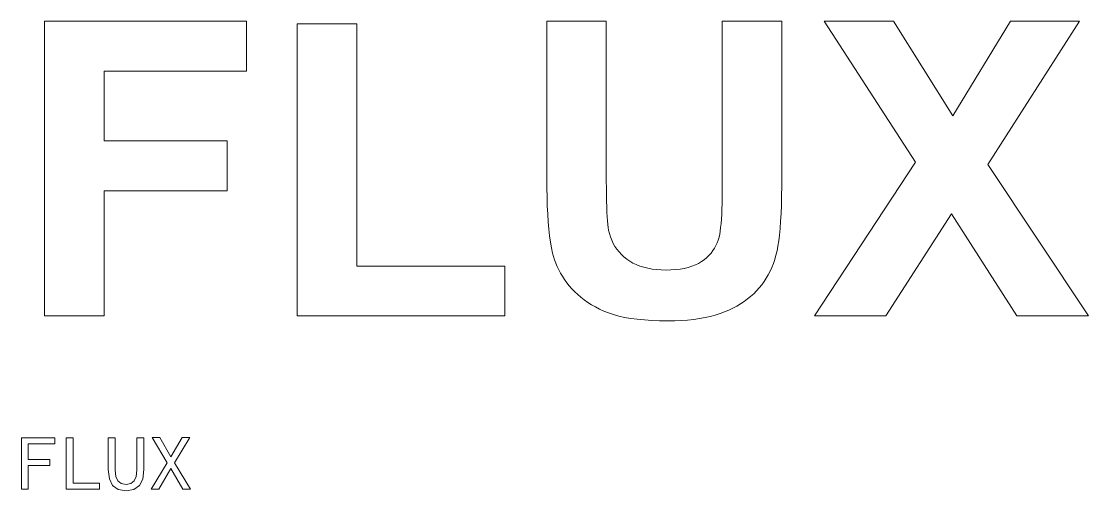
# Model space of a CAD drawing. Extents: x 390.5 to 462.9, y 662.8 to 694.7.
import ezdxf

# ---------------------------------------------------------------- set-up
doc = ezdxf.new("R2010")
doc.units = 0

msp = doc.modelspace()

# ---------------------------------------------------------------- linework, layer by layer
at = {"color": 7, "lineweight": 13}
for points in [[(392.060028, 674.706665), (392.060028, 694.706665), (405.770813, 694.706665), (405.770813, 691.323303), (396.098236, 691.323303), (396.098236, 686.589355), (404.447479, 686.589355), (404.447479, 683.205994), (396.098236, 683.205994), (396.098236, 674.706665)], [(409.20874, 674.706665), (409.20874, 694.542969), (413.246918, 694.542969), (413.246918, 678.076355), (423.287842, 678.076355), (423.287842, 674.706665)], [(426.13916, 694.706665), (430.177368, 694.706665), (430.177368, 683.874451), (430.178864, 683.376953), (430.18335, 682.915649), (430.190857, 682.490723), (430.201355, 682.102051), (430.214874, 681.749634), (430.231384, 681.433533), (430.250885, 681.153748), (430.273407, 680.910217), (430.298889, 680.703003), (430.327423, 680.532043), (430.386414, 680.291321), (430.459747, 680.060303), (430.547394, 679.838928), (430.649384, 679.627258), (430.765686, 679.425293), (430.896301, 679.232971), (431.04126, 679.050415), (431.200562, 678.877441), (431.374146, 678.714233), (431.562073, 678.560669), (431.764313, 678.419434), (431.980896, 678.29303), (432.211792, 678.181519), (432.457031, 678.084839), (432.716583, 678.003052), (432.990448, 677.936157), (433.278656, 677.884094), (433.581177, 677.846924), (433.89801, 677.824585), (434.229187, 677.8172), (434.564514, 677.824219), (434.882935, 677.845276), (435.184448, 677.880432), (435.469025, 677.929565), (435.736694, 677.992798), (435.987457, 678.070129), (436.221283, 678.161438), (436.438202, 678.266846), (436.638184, 678.386292), (436.821289, 678.519775), (436.988953, 678.663513), (437.1427, 678.813599), (437.282532, 678.970154), (437.408447, 679.133118), (437.520447, 679.30249), (437.618561, 679.478271), (437.702728, 679.660461), (437.77298, 679.849121), (437.829346, 680.044128), (437.871765, 680.245544), (437.905457, 680.463684), (437.935608, 680.708862), (437.962219, 680.981018), (437.98526, 681.280212), (438.004761, 681.606384), (438.020721, 681.959595), (438.033142, 682.339844), (438.042023, 682.74707), (438.047333, 683.181274), (438.049103, 683.642517), (438.049103, 694.706665), (442.087311, 694.706665), (442.087311, 684.201904), (442.084045, 683.502686), (442.074219, 682.845825), (442.057831, 682.231201), (442.034912, 681.658936), (442.005463, 681.128906), (441.969421, 680.641174), (441.92688, 680.19574), (441.877747, 679.792603), (441.822113, 679.431763), (441.759888, 679.11322), (441.688873, 678.820435), (441.606812, 678.536926), (441.513702, 678.262756), (441.409546, 677.997803), (441.294342, 677.742126), (441.168091, 677.495728), (441.030762, 677.258667), (440.882385, 677.030823), (440.722992, 676.812256), (440.552521, 676.602966), (440.370605, 676.402527), (440.176819, 676.210327), (439.97113, 676.026489), (439.753601, 675.851013), (439.524231, 675.683838), (439.282959, 675.524963), (439.029816, 675.37439), (438.764801, 675.232178), (438.487915, 675.098267), (438.199188, 674.972717), (437.895508, 674.857361), (437.573792, 674.75415), (437.2341, 674.663086), (436.876404, 674.584167), (436.500671, 674.517395), (436.106964, 674.462708), (435.695221, 674.420227), (435.265472, 674.389893), (434.817749, 674.371643), (434.35199, 674.365601), (433.792847, 674.372192), (433.261383, 674.39209), (432.757629, 674.425171), (432.281586, 674.471497), (431.833221, 674.531006), (431.412537, 674.603821), (431.019562, 674.689819), (430.654297, 674.789063), (430.316711, 674.90155), (430.006836, 675.027283), (429.71698, 675.163574), (429.439575, 675.307739), (429.174561, 675.4599), (428.921967, 675.619873), (428.681793, 675.787842), (428.45401, 675.963684), (428.238678, 676.147461), (428.035736, 676.339111), (427.845215, 676.538696), (427.667114, 676.746216), (427.501099, 676.95874), (427.346802, 677.173218), (427.204224, 677.389832), (427.073395, 677.608459), (426.954285, 677.829102), (426.846924, 678.051819), (426.751282, 678.276611), (426.667389, 678.503418), (426.595215, 678.732239), (426.53479, 678.963135), (426.459625, 679.323303), (426.392365, 679.716187), (426.333008, 680.141846), (426.281586, 680.600281), (426.238068, 681.09137), (426.202454, 681.615234), (426.174774, 682.171875), (426.154968, 682.76123), (426.143097, 683.383362), (426.13916, 684.038208)], [(444.311035, 674.706665), (451.145966, 685.14325), (444.95224, 694.706665), (449.672577, 694.706665), (453.683502, 688.281006), (457.612549, 694.706665), (462.291931, 694.706665), (456.070923, 684.993164), (462.905853, 674.706665), (458.035461, 674.706665), (453.601624, 681.623474), (449.154175, 674.706665)], [(390.484161, 662.929138), (390.953156, 662.929138), (390.953156, 664.537903), (392.425781, 664.537903), (392.425781, 664.956543), (390.953156, 664.956543), (390.953156, 666.005493), (392.763702, 666.005493), (392.763702, 666.429138), (390.484161, 666.429138)], [(393.530273, 662.929138), (395.779541, 662.929138), (395.779541, 663.352783), (393.994232, 663.352783), (393.994232, 666.429138), (393.530273, 666.429138)], [(396.384735, 664.260559), (396.455322, 663.630127), (396.677246, 663.181274), (397.050446, 662.924072), (397.590057, 662.833313), (398.124634, 662.924072), (398.497833, 663.181274), (398.719727, 663.625122), (398.79538, 664.260559), (398.79538, 666.429138), (398.326355, 666.429138), (398.326355, 664.235352), (398.280975, 663.806641), (398.144806, 663.499023), (397.912811, 663.317444), (397.590057, 663.256958), (397.257202, 663.317444), (397.025208, 663.499023), (396.889038, 663.801636), (396.848694, 664.235352), (396.848694, 666.429138), (396.384735, 666.429138)], [(399.289612, 662.929138), (399.819153, 662.929138), (400.621033, 664.346313), (401.438049, 662.929138), (401.972626, 662.929138), (400.878235, 664.729553), (401.917145, 666.434204), (401.407776, 666.434204), (400.636169, 665.138062), (399.879669, 666.434204), (399.350159, 666.434204), (400.384003, 664.724548)]]:
    msp.add_lwpolyline(points, close=True, dxfattribs=at)

doc.saveas('drawing.dxf')
